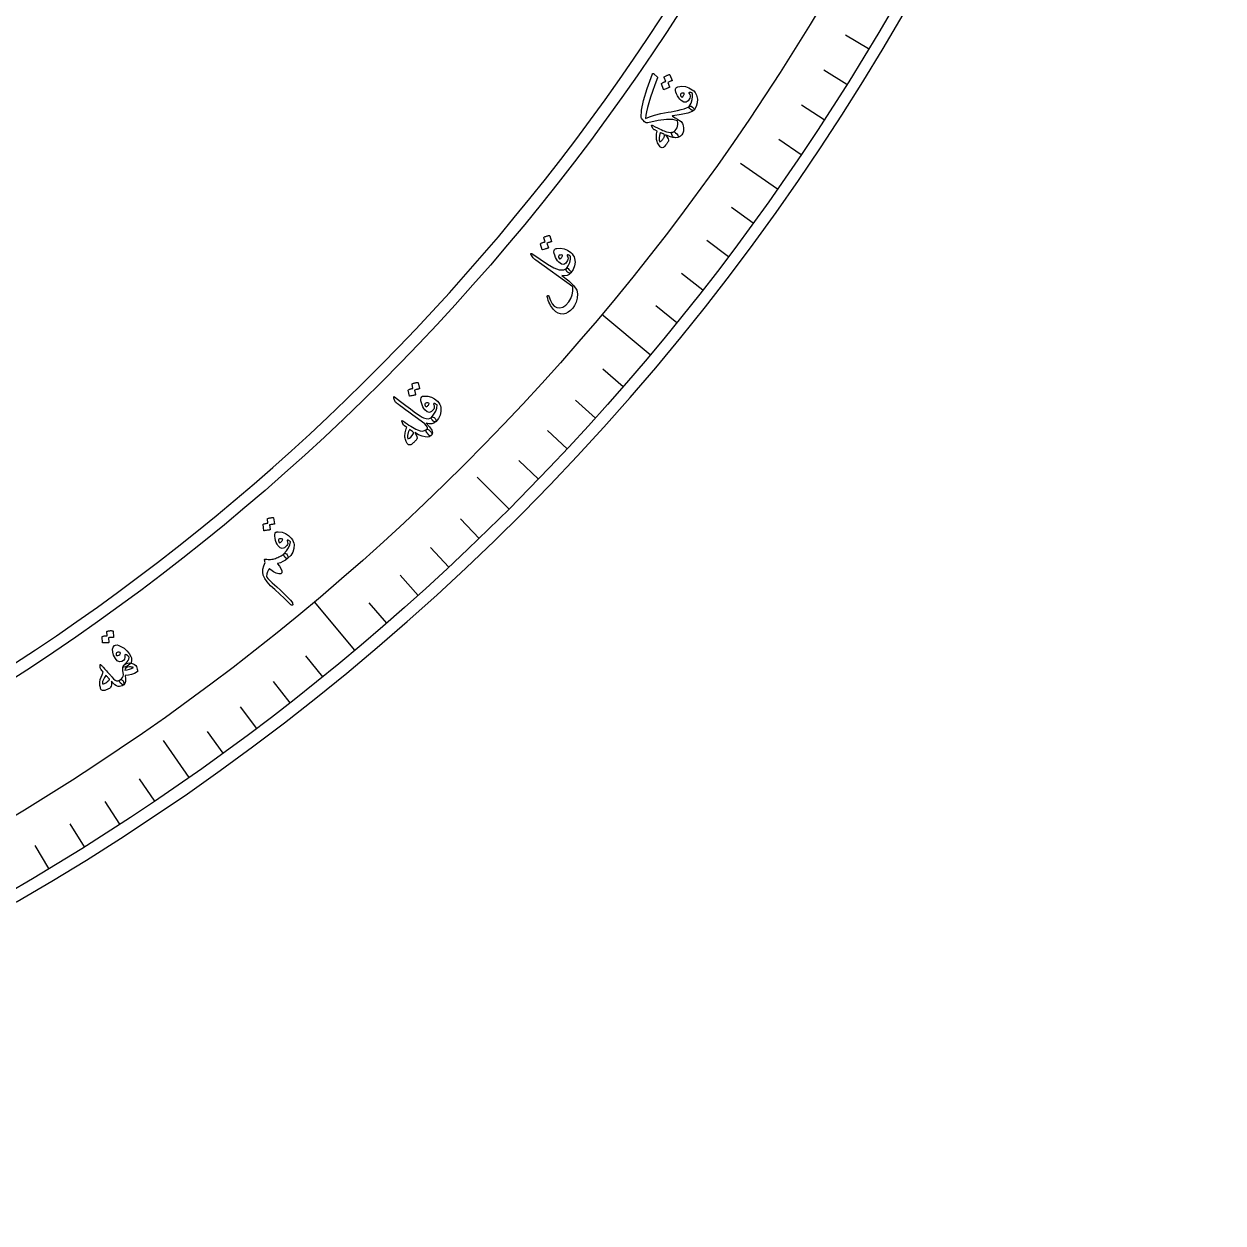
# Model space of a CAD drawing. Header units: millimetres. Extents: x -88 to 88, y -88 to 103.
# Drawn here: x 44.18 to 88, y -88 to -44.18 of the extents above; entities that cross this region are included whole.
import ezdxf

# ---------------------------------------------------------------- set-up
doc = ezdxf.new("R2010")
doc.units = ezdxf.units.MM
for name, color, linetype in [('CUT_INNER', 6, 'Continuous'), ('CUT_OUTER', 1, 'Continuous'), ('ENGRAVE', 7, 'Continuous'), ('ENGRAVE_FINE', 8, 'Continuous'), ('TEXT', 5, 'Continuous')]:
    doc.layers.add(name, color=color, linetype=linetype)

msp = doc.modelspace()

# ---------------------------------------------------------------- linework, layer by layer
at = {"layer": 'CUT_INNER'}
msp.add_arc((0, 0), 80.52, 110.390625, 87.539062, dxfattribs=at)
at = {"layer": 'CUT_OUTER'}
msp.add_arc((0, -0.0002), 87.9998, 179.223718, 0.304605, dxfattribs=at)
at = {"layer": 'ENGRAVE'}
for points in [[(71.7177, -50.2173), (70.3697, -49.2734)], [(67.0681, -56.2768), (65.3033, -54.7959)], [(61.908, -61.908), (60.7444, -60.7444)], [(56.2768, -67.0681), (54.7959, -65.3033)], [(50.2173, -71.7177), (49.2734, -70.3697)]]:
    msp.add_lwpolyline(points, dxfattribs=at)
for radius in [87.5512, 85.2474, 80.9688]:
    msp.add_circle((0, 0), radius, dxfattribs=at)
at = {"layer": 'ENGRAVE_FINE'}
for points in [[(75.046, -45.0922), (74.1997, -44.5837)], [(74.2476, -46.3951), (73.4103, -45.8718)], [(73.4266, -47.6838), (72.5985, -47.146)], [(72.5832, -48.958), (71.7647, -48.4059)], [(70.8304, -51.4613), (70.0316, -50.8809)], [(69.9215, -52.6896), (69.133, -52.0954)], [(68.9913, -53.9019), (68.2132, -53.294)], [(68.0401, -55.0978), (67.2727, -54.4764)], [(66.0757, -57.4388), (65.3306, -56.791)], [(65.0632, -58.5832), (64.3295, -57.9225)], [(64.0309, -59.7098), (63.3088, -59.0364)], [(62.9791, -60.8182), (62.2688, -60.1323)], [(60.8182, -62.9791), (60.1323, -62.2688)], [(59.7098, -64.0309), (59.0364, -63.3088)], [(58.5832, -65.0632), (57.9225, -64.3295)], [(57.4388, -66.0757), (56.791, -65.3306)], [(55.0978, -68.0401), (54.4764, -67.2727)], [(53.9019, -68.9913), (53.294, -68.2132)], [(52.6896, -69.9215), (52.0954, -69.133)], [(51.4613, -70.8304), (50.8809, -70.0316)], [(48.958, -72.5832), (48.4059, -71.7647)], [(47.6838, -73.4266), (47.146, -72.5985)], [(46.3951, -74.2476), (45.8718, -73.4103)], [(45.0922, -75.046), (44.5837, -74.1997)]]:
    msp.add_lwpolyline(points, dxfattribs=at)
at = {"layer": 'TEXT'}
for points in [[(67.151, -45.9995), (67.1553, -45.9942), (67.1597, -45.9901), (67.1645, -45.9873), (67.1694, -45.9858), (67.1772, -45.985), (67.1855, -45.9873), (67.1945, -45.9925), (67.204, -46.0006), (67.3291, -46.1185), (67.3343, -46.1248), (67.337, -46.132), (67.3372, -46.1401), (67.335, -46.149), (67.2374, -46.4069), (67.1512, -46.644), (67.0768, -46.8603), (67.0144, -47.056), (66.9641, -47.2308), (66.9263, -47.3848), (66.9012, -47.5179), (66.8887, -47.6301), (67.0375, -47.5677), (67.2252, -47.5099), (67.4519, -47.4566), (67.7177, -47.4075), (67.8283, -47.3871), (67.9443, -47.3636), (68.0658, -47.3369), (68.1927, -47.3071), (68.3085, -47.2768), (68.3968, -47.249), (68.4574, -47.2238), (68.4903, -47.2012), (68.5257, -47.1791), (68.5651, -47.1837), (68.6085, -47.2151), (68.6559, -47.2732), (68.6669, -47.2913), (68.6734, -47.3063), (68.6754, -47.3182), (68.6727, -47.3269), (68.5937, -47.3834), (68.4368, -47.4366), (68.2021, -47.486), (67.8897, -47.5309), (67.8765, -47.5372), (67.8698, -47.5432), (67.8697, -47.549), (67.8762, -47.5545), (67.9801, -47.6073), (68.0674, -47.6568), (68.1383, -47.7031), (68.1927, -47.7461), (68.2219, -47.7825), (68.2454, -47.8199), (68.2634, -47.8584), (68.2757, -47.8978), (68.2878, -47.9692), (68.2882, -48.0374), (68.2769, -48.1024), (68.2539, -48.1641), (68.2185, -48.2265), (68.1773, -48.2746), (68.1304, -48.3084), (68.0777, -48.3278), (68.0083, -48.3376), (67.9519, -48.3318), (67.9083, -48.3105), (67.8777, -48.2737), (67.8546, -48.2217), (67.8488, -48.1804), (67.8603, -48.15), (67.889, -48.1302), (67.9381, -48.1048), (67.9808, -48.0697), (68.0173, -48.0247), (68.0474, -47.97), (68.0686, -47.91), (68.0784, -47.8491), (68.0766, -47.7873), (68.0634, -47.7248), (67.8933, -47.6713), (67.656, -47.6656), (67.3517, -47.7069), (66.9803, -47.7943), (66.9488, -47.7983), (66.9185, -47.7929), (66.8891, -47.7781), (66.8608, -47.754), (66.8095, -47.7009), (66.7723, -47.6578), (66.749, -47.6247), (66.7397, -47.6017), (66.7502, -47.3351), (66.8228, -46.9807), (66.9564, -46.5381), (67.149, -46.0069), (67.1496, -46.0059), (67.1499, -46.005), (67.1501, -46.0041), (67.15, -46.0032), (67.15, -46.0023), (67.1501, -46.0014), (67.1505, -46.0005), (67.151, -45.9995)], [(67.575, -46.1339), (67.5741, -46.1297), (67.575, -46.1251), (67.5776, -46.1203), (67.5818, -46.1151), (67.6028, -46.1005), (67.6241, -46.087), (67.6457, -46.0746), (67.6677, -46.0634), (67.6902, -46.0533), (67.7135, -46.0443), (67.7375, -46.0363), (67.7623, -46.0293), (67.7686, -46.029), (67.774, -46.0307), (67.7785, -46.0343), (67.782, -46.0398), (67.8709, -46.2416), (67.8712, -46.2456), (67.8685, -46.2495), (67.863, -46.2533), (67.8545, -46.2569), (67.8478, -46.2588), (67.8377, -46.2624), (67.8244, -46.2679), (67.8078, -46.2752), (67.7877, -46.2843), (67.7639, -46.2953), (67.7363, -46.3082), (67.7051, -46.323), (67.7726, -46.4814), (67.7738, -46.4875), (67.7716, -46.4926), (67.7659, -46.4968), (67.7567, -46.5002), (67.7488, -46.503), (67.7366, -46.5078), (67.7201, -46.5144), (67.6994, -46.5228), (67.6742, -46.5334), (67.6443, -46.5464), (67.6099, -46.5617), (67.5709, -46.5793), (67.5657, -46.5804), (67.5617, -46.5796), (67.5589, -46.5772), (67.5573, -46.5729), (67.4769, -46.3729), (67.4761, -46.3687), (67.477, -46.3641), (67.4795, -46.3593), (67.4838, -46.3541), (67.5009, -46.3411), (67.5184, -46.3292), (67.5366, -46.3185), (67.5552, -46.3088), (67.5743, -46.3001), (67.5937, -46.2924), (67.6133, -46.2856), (67.6333, -46.2798)], [(68.0044, -46.5219), (68.0159, -46.5094), (68.0325, -46.4982), (68.0543, -46.4882), (68.0811, -46.4795), (68.2196, -46.4582), (68.3524, -46.468), (68.4797, -46.509), (68.6012, -46.5814), (68.6578, -46.6289), (68.7035, -46.6783), (68.7382, -46.7297), (68.7619, -46.7829), (68.7903, -46.9227), (68.7852, -47.0598), (68.7465, -47.1938), (68.6741, -47.3248), (68.6627, -47.3352), (68.6467, -47.3397), (68.6261, -47.3385), (68.6008, -47.3314), (68.5878, -47.3262), (68.5751, -47.32), (68.5627, -47.3127), (68.5507, -47.3043), (68.5393, -47.2954), (68.5287, -47.2865), (68.5188, -47.2775), (68.5097, -47.2685), (68.4955, -47.2506), (68.4877, -47.2331), (68.4865, -47.216), (68.4917, -47.1991), (68.5578, -47.069), (68.599, -46.9451), (68.6156, -46.8276), (68.6075, -46.7166), (68.5766, -46.7005), (68.5509, -46.6892), (68.5307, -46.6827), (68.5157, -46.6809), (68.5015, -46.6812), (68.4909, -46.6833), (68.484, -46.6872), (68.4808, -46.6928), (68.4795, -46.6973), (68.4793, -46.7015), (68.4801, -46.7052), (68.482, -46.7085), (68.5088, -46.7555), (68.5233, -46.8008), (68.5255, -46.8444), (68.5154, -46.8864), (68.4567, -46.9882), (68.3848, -47.0365), (68.3, -47.0314), (68.2023, -46.9728), (68.1542, -46.9278), (68.1096, -46.8732), (68.0685, -46.8092), (68.0308, -46.7358), (68.0027, -46.6664), (67.989, -46.6076), (67.9895, -46.5594), (68.0044, -46.5219)], [(68.1781, -46.7387), (68.17, -46.7627), (68.1742, -46.7889), (68.1908, -46.8172), (68.2197, -46.8477), (68.2251, -46.8512), (68.2292, -46.8534), (68.2319, -46.8544), (68.2333, -46.854), (68.2522, -46.837), (68.269, -46.8182), (68.2837, -46.7976), (68.2963, -46.7751), (68.3051, -46.7538), (68.3099, -46.7346), (68.3107, -46.7174), (68.3074, -46.7023), (68.2591, -46.7028), (68.2215, -46.709), (68.1945, -46.721), (68.1781, -46.7387)], [(67.8924, -48.1296), (67.9251, -48.1258), (67.9597, -48.1357), (67.9962, -48.1595), (68.0346, -48.1971), (68.0728, -48.2462), (68.093, -48.284), (68.0951, -48.3105), (68.0791, -48.3258), (67.996, -48.3417), (67.8927, -48.3322), (67.7693, -48.2972), (67.6259, -48.2368), (67.6829, -48.3106), (67.7195, -48.3726), (67.7358, -48.4228), (67.7319, -48.4611), (67.724, -48.4776), (67.7146, -48.4947), (67.7036, -48.5124), (67.6911, -48.5307), (67.6773, -48.5496), (67.6627, -48.5693), (67.6472, -48.5896), (67.6307, -48.6106), (67.5997, -48.6461), (67.5732, -48.6727), (67.5512, -48.6903), (67.5337, -48.699), (67.4979, -48.7026), (67.4679, -48.6988), (67.4435, -48.6876), (67.4247, -48.6692), (67.375, -48.5903), (67.3382, -48.5262), (67.3143, -48.4767), (67.3033, -48.4419), (67.2979, -48.4021), (67.2944, -48.3617), (67.2929, -48.3205), (67.2933, -48.2788), (67.2958, -48.236), (67.3003, -48.192), (67.3069, -48.1466), (67.3155, -48.0998), (67.2303, -48.054), (67.2127, -48.0444), (67.1983, -48.0342), (67.1871, -48.0231), (67.1791, -48.0114), (67.1188, -47.9051), (67.1139, -47.8885), (67.1204, -47.8807), (67.1383, -47.8818), (67.1676, -47.8919), (67.2529, -47.935), (67.3315, -47.9741), (67.4034, -48.0091), (67.4685, -48.04), (67.5269, -48.0665), (67.5788, -48.0883), (67.6239, -48.1053), (67.6625, -48.1176), (67.7297, -48.1333), (67.7904, -48.1405), (67.8446, -48.1393), (67.8924, -48.1296)], [(67.4333, -48.1508), (67.4041, -48.2525), (67.3915, -48.3424), (67.3956, -48.4206), (67.4165, -48.487), (67.4374, -48.479), (67.4593, -48.4654), (67.4823, -48.446), (67.5063, -48.421), (67.5185, -48.4054), (67.5302, -48.3892), (67.5414, -48.3725), (67.552, -48.3551), (67.5618, -48.3371), (67.5706, -48.318), (67.5783, -48.2981), (67.585, -48.2772), (67.5862, -48.2486), (67.5714, -48.2221), (67.5407, -48.1979), (67.494, -48.176), (67.4712, -48.1676), (67.4535, -48.1607), (67.4409, -48.155), (67.4333, -48.1508)], [(63.1776, -51.9933), (63.1771, -51.989), (63.1784, -51.9846), (63.1814, -51.98), (63.1861, -51.9752), (63.2083, -51.9625), (63.2307, -51.951), (63.2534, -51.9406), (63.2762, -51.9314), (63.2996, -51.9234), (63.3236, -51.9164), (63.3482, -51.9106), (63.3735, -51.9059), (63.3799, -51.9062), (63.3851, -51.9083), (63.3892, -51.9123), (63.3922, -51.9181), (63.4627, -52.127), (63.4626, -52.1311), (63.4596, -52.1347), (63.4538, -52.138), (63.445, -52.1409), (63.4381, -52.1421), (63.4278, -52.1448), (63.414, -52.1491), (63.3968, -52.1549), (63.376, -52.1622), (63.3513, -52.171), (63.3227, -52.1814), (63.2903, -52.1933), (63.3433, -52.3571), (63.344, -52.3633), (63.3414, -52.3682), (63.3353, -52.3719), (63.3259, -52.3744), (63.3177, -52.3765), (63.3051, -52.3801), (63.2881, -52.3852), (63.2667, -52.3918), (63.2406, -52.4001), (63.2098, -52.4104), (63.1741, -52.4225), (63.1336, -52.4366), (63.1284, -52.4372), (63.1245, -52.4361), (63.1219, -52.4334), (63.1207, -52.429), (63.0585, -52.2226), (63.0581, -52.2183), (63.0594, -52.2138), (63.0624, -52.2092), (63.0671, -52.2045), (63.0853, -52.1931), (63.1038, -52.1828), (63.1228, -52.1737), (63.1423, -52.1657), (63.1621, -52.1588), (63.182, -52.1529), (63.2022, -52.1479), (63.2226, -52.1438)], [(63.3156, -52.9602), (63.5466, -53.0964), (63.7432, -53.1662), (63.9054, -53.1695), (64.0329, -53.1065), (64.0477, -53.1079), (64.0684, -53.1215), (64.0951, -53.1472), (64.1277, -53.185), (64.1522, -53.2162), (64.167, -53.2417), (64.172, -53.2616), (64.1674, -53.2759), (64.104, -53.333), (64.0275, -53.3671), (63.9381, -53.3782), (63.8358, -53.3664), (64.0944, -53.5654), (64.277, -53.7441), (64.3834, -53.9027), (64.4135, -54.0412), (64.3925, -54.2037), (64.3561, -54.3454), (64.3044, -54.4662), (64.2376, -54.5661), (64.1555, -54.6529), (64.0692, -54.7174), (63.9785, -54.7598), (63.8837, -54.7799), (63.7889, -54.7765), (63.6984, -54.7482), (63.6121, -54.6952), (63.5301, -54.6175), (63.4915, -54.5699), (63.4558, -54.5189), (63.4231, -54.4645), (63.3932, -54.4067), (63.3664, -54.3454), (63.3426, -54.2804), (63.3219, -54.2119), (63.3043, -54.1398), (63.3036, -54.1306), (63.3047, -54.1222), (63.3076, -54.1146), (63.3123, -54.1076), (63.3175, -54.1029), (63.3235, -54.1002), (63.3304, -54.0993), (63.338, -54.1003), (63.3455, -54.1036), (63.3518, -54.1097), (63.3571, -54.1185), (63.3612, -54.1299), (63.417, -54.2893), (63.4838, -54.4116), (63.5618, -54.4967), (63.6512, -54.5444), (63.7655, -54.5578), (63.8772, -54.5273), (63.9861, -54.4528), (64.092, -54.3345), (64.1659, -54.2129), (64.2155, -54.0816), (64.2408, -53.9406), (64.2418, -53.7901), (62.8835, -52.8053), (62.8512, -52.7815), (62.825, -52.7601), (62.8048, -52.741), (62.7908, -52.7243), (62.7074, -52.594), (62.709, -52.5724), (62.7211, -52.5642), (62.7435, -52.5696), (62.7763, -52.5883)], [(63.5706, -52.4181), (63.5832, -52.4067), (63.6008, -52.397), (63.6233, -52.3891), (63.6508, -52.3828), (63.7906, -52.374), (63.9221, -52.3956), (64.0451, -52.4479), (64.1597, -52.5308), (64.2118, -52.5832), (64.2529, -52.6365), (64.2828, -52.6907), (64.3017, -52.7459), (64.3175, -52.8877), (64.3002, -53.0237), (64.2496, -53.1538), (64.1658, -53.2778), (64.1535, -53.2871), (64.1372, -53.2902), (64.1167, -53.2871), (64.0922, -53.2778), (64.0797, -53.2715), (64.0676, -53.2641), (64.056, -53.2557), (64.0448, -53.2463), (64.0342, -53.2364), (64.0244, -53.2266), (64.0153, -53.2168), (64.0071, -53.207), (63.9945, -53.1879), (63.9884, -53.1698), (63.9887, -53.1526), (63.9954, -53.1363), (64.0728, -53.0125), (64.125, -52.8928), (64.152, -52.7773), (64.1539, -52.666), (64.1245, -52.6473), (64.1, -52.6337), (64.0804, -52.6254), (64.0656, -52.6222), (64.0514, -52.6213), (64.0407, -52.6225), (64.0335, -52.6257), (64.0298, -52.631), (64.0281, -52.6354), (64.0276, -52.6395), (64.028, -52.6433), (64.0296, -52.6467), (64.0521, -52.6959), (64.0625, -52.7423), (64.0608, -52.786), (64.047, -52.8269), (63.9794, -52.923), (63.9035, -52.9647), (63.8195, -52.952), (63.7274, -52.885), (63.6835, -52.8358), (63.6439, -52.7775), (63.6087, -52.7101), (63.5778, -52.6336), (63.556, -52.5619), (63.5475, -52.5021), (63.5524, -52.4542), (63.5706, -52.4181)], [(63.7242, -52.6497), (63.714, -52.6729), (63.7159, -52.6993), (63.7298, -52.729), (63.7559, -52.7619), (63.761, -52.7659), (63.7648, -52.7685), (63.7675, -52.7697), (63.7689, -52.7694), (63.7892, -52.7542), (63.8077, -52.737), (63.8242, -52.7177), (63.8387, -52.6965), (63.8494, -52.6761), (63.8559, -52.6573), (63.8581, -52.6403), (63.8562, -52.625), (63.8081, -52.6211), (63.7701, -52.624), (63.7421, -52.6335), (63.7242, -52.6497)], [(58.3606, -57.3477), (58.3605, -57.3434), (58.3622, -57.339), (58.3655, -57.3347), (58.3707, -57.3304), (58.3939, -57.3197), (58.4172, -57.3102), (58.4407, -57.3018), (58.4643, -57.2947), (58.4883, -57.2887), (58.5128, -57.2839), (58.5378, -57.2803), (58.5635, -57.2778), (58.5697, -57.2787), (58.5748, -57.2812), (58.5785, -57.2856), (58.581, -57.2916), (58.6329, -57.5059), (58.6324, -57.51), (58.6291, -57.5133), (58.623, -57.5161), (58.614, -57.5182), (58.607, -57.5188), (58.5965, -57.5206), (58.5824, -57.5236), (58.5648, -57.5279), (58.5434, -57.5333), (58.518, -57.5399), (58.4886, -57.5478), (58.4553, -57.5568), (58.4937, -57.7246), (58.4939, -57.7308), (58.4908, -57.7355), (58.4844, -57.7386), (58.4748, -57.7403), (58.4665, -57.7417), (58.4536, -57.7442), (58.4362, -57.7478), (58.4143, -57.7525), (58.3876, -57.7584), (58.356, -57.7659), (58.3194, -57.7749), (58.2778, -57.7854), (58.2725, -57.7855), (58.2687, -57.784), (58.2664, -57.7811), (58.2656, -57.7767), (58.2218, -57.5656), (58.2218, -57.5613), (58.2234, -57.5569), (58.2268, -57.5526), (58.232, -57.5483), (58.251, -57.5385), (58.2704, -57.5299), (58.2902, -57.5225), (58.3103, -57.5163), (58.3306, -57.5112), (58.351, -57.507), (58.3715, -57.5038), (58.3922, -57.5015)], [(58.905, -59.1151), (58.8836, -59.0761), (58.873, -59.0445), (58.8734, -59.0203), (58.8845, -59.0035), (58.9051, -58.9858), (58.9195, -58.9694), (58.9279, -58.9543), (58.9301, -58.9406), (58.9168, -58.8997), (58.8819, -58.8522), (58.8254, -58.7979), (58.7474, -58.7369), (58.5594, -58.5999), (58.3923, -58.4777), (58.246, -58.3703), (58.1206, -58.2777), (58.0158, -58.2002), (57.9315, -58.1377), (57.8678, -58.0905), (57.8246, -58.0584), (57.7972, -58.036), (57.7756, -58.0161), (57.7598, -57.9985), (57.7499, -57.9834), (57.6974, -57.8551), (57.6912, -57.8197), (57.694, -57.8002), (57.7057, -57.7966), (57.7264, -57.8087), (57.9413, -57.9755), (58.1328, -58.1216), (58.3008, -58.2469), (58.4452, -58.3516), (58.566, -58.4361), (58.663, -58.5005), (58.7362, -58.5451), (58.7856, -58.5697), (58.8789, -58.5981), (58.9585, -58.6053), (59.0244, -58.5914), (59.0765, -58.5564), (59.0931, -58.5455), (59.1135, -58.5426), (59.1375, -58.5478), (59.1654, -58.561), (59.1881, -58.5764), (59.2073, -58.5947), (59.2231, -58.6162), (59.2354, -58.6408), (59.2425, -58.6641), (59.2446, -58.6839), (59.2417, -58.6999), (59.2338, -58.7123), (59.1632, -58.7647), (59.0803, -58.7918), (58.9852, -58.7935), (58.878, -58.7698), (59.0046, -58.9047), (59.0813, -59.0208), (59.1079, -59.1182), (59.0845, -59.1968), (59.0729, -59.2115), (59.0608, -59.2222), (59.0483, -59.229), (59.0354, -59.2319), (59.0194, -59.2311), (59.0031, -59.225), (58.9864, -59.2137), (58.9692, -59.1971), (58.9606, -59.1867), (58.9521, -59.1764), (58.9437, -59.1662), (58.9354, -59.1561), (58.9273, -59.146), (58.9195, -59.1358), (58.9121, -59.1255), (58.905, -59.1151)], [(58.7147, -57.8054), (58.7283, -57.7951), (58.7466, -57.787), (58.7697, -57.7811), (58.7977, -57.7772), (58.9378, -57.7807), (59.0668, -57.8139), (59.1848, -57.8767), (59.2917, -57.9694), (59.339, -58.0262), (59.3751, -58.0829), (59.4002, -58.1396), (59.4141, -58.1961), (59.4175, -58.3388), (59.3882, -58.4728), (59.3264, -58.5979), (59.232, -58.7141), (59.219, -58.7222), (59.2024, -58.7239), (59.1823, -58.719), (59.1587, -58.7076), (59.1468, -58.7002), (59.1354, -58.6918), (59.1245, -58.6824), (59.1142, -58.6721), (59.1046, -58.6613), (59.0956, -58.6506), (59.0875, -58.64), (59.0801, -58.6296), (59.0693, -58.6095), (59.0648, -58.5909), (59.0666, -58.5738), (59.0747, -58.5581), (59.1627, -58.4417), (59.2252, -58.327), (59.2623, -58.2143), (59.2739, -58.1036), (59.2463, -58.0824), (59.2231, -58.0667), (59.2043, -58.0567), (59.1899, -58.0522), (59.1758, -58.0501), (59.1651, -58.0503), (59.1576, -58.0529), (59.1534, -58.0578), (59.1514, -58.0621), (59.1504, -58.0661), (59.1506, -58.0699), (59.1518, -58.0735), (59.1699, -58.1244), (59.1762, -58.1716), (59.1706, -58.2149), (59.1533, -58.2545), (59.0775, -58.3443), (58.9982, -58.3792), (58.9157, -58.3591), (58.8299, -58.2843), (58.7904, -58.2314), (58.7562, -58.1698), (58.727, -58.0995), (58.7029, -58.0206), (58.6875, -57.9473), (58.6844, -57.8871), (58.6934, -57.8397), (58.7147, -57.8054)], [(58.8473, -58.0495), (58.8351, -58.0717), (58.8347, -58.0982), (58.846, -58.129), (58.8691, -58.1641), (58.8738, -58.1685), (58.8774, -58.1715), (58.8799, -58.1729), (58.8813, -58.1727), (58.9029, -58.1594), (58.9228, -58.1438), (58.9409, -58.1261), (58.9573, -58.1063), (58.9697, -58.0868), (58.9778, -58.0687), (58.9816, -58.052), (58.981, -58.0366), (58.9335, -58.0285), (58.8954, -58.028), (58.8666, -58.035), (58.8473, -58.0495)], [(58.5654, -59.012), (58.6584, -59.0456), (58.7426, -59.0554), (58.818, -59.0414), (58.8845, -59.0035), (58.9034, -58.9937), (58.9251, -58.9925), (58.9497, -58.9998), (58.977, -59.0155), (58.9899, -59.0254), (59.0027, -59.0359), (59.0152, -59.0471), (59.0275, -59.059), (59.0392, -59.0716), (59.0501, -59.0851), (59.0601, -59.0995), (59.0692, -59.1148), (59.0826, -59.1413), (59.0899, -59.1636), (59.0911, -59.1815), (59.0863, -59.1951), (59.0569, -59.2243), (59.0235, -59.2472), (58.9859, -59.2638), (58.9443, -59.274), (58.8431, -59.2729), (58.7284, -59.2447), (58.6002, -59.1896), (58.4586, -59.1075), (58.5072, -59.1909), (58.5359, -59.2594), (58.5446, -59.3131), (58.5333, -59.3519), (58.5221, -59.3677), (58.5097, -59.3838), (58.4961, -59.4003), (58.4812, -59.4171), (58.4651, -59.4343), (58.4475, -59.452), (58.4285, -59.4702), (58.408, -59.489), (58.3692, -59.5223), (58.3375, -59.5461), (58.3129, -59.5603), (58.2954, -59.5649), (58.2587, -59.5643), (58.2288, -59.5561), (58.2058, -59.5403), (58.1896, -59.5169), (58.1509, -59.4326), (58.1231, -59.3651), (58.1061, -59.3145), (58.1001, -59.2809), (58.0992, -59.2425), (58.1009, -59.2025), (58.1051, -59.1608), (58.112, -59.1174), (58.1215, -59.0722), (58.1336, -59.0253), (58.1483, -58.9768), (58.1656, -58.9265), (58.0859, -58.8667), (58.0768, -58.8591), (58.0684, -58.8521), (58.0608, -58.8455), (58.0539, -58.8395), (58.048, -58.8339), (58.0433, -58.8284), (58.0398, -58.823), (58.0375, -58.8177), (57.9911, -58.701), (57.9874, -58.683), (57.9951, -58.6763), (58.0143, -58.6806), (58.0449, -58.6962), (58.1145, -58.7464), (58.1829, -58.7934), (58.2502, -58.8372), (58.3162, -58.8779), (58.3809, -58.9155), (58.444, -58.9504), (58.5055, -58.9826), (58.5654, -59.012)], [(58.273, -59.0003), (58.2642, -59.0163), (58.2554, -59.0332), (58.2465, -59.051), (58.2377, -59.0696), (58.2293, -59.0894), (58.2217, -59.1104), (58.215, -59.1328), (58.2092, -59.1565), (58.2037, -59.1798), (58.1996, -59.203), (58.1971, -59.2259), (58.1962, -59.2486), (58.1968, -59.2711), (58.1992, -59.2931), (58.2033, -59.3147), (58.2092, -59.3358), (58.2672, -59.3145), (58.3205, -59.2757), (58.3691, -59.2194), (58.413, -59.1456), (58.4159, -59.13), (58.412, -59.1129), (58.4013, -59.0942), (58.3839, -59.074)], [(53.0766, -62.2703), (53.0769, -62.266), (53.0789, -62.2618), (53.0827, -62.2578), (53.0882, -62.2539), (53.1122, -62.2453), (53.1363, -62.2379), (53.1605, -62.2317), (53.1846, -62.2266), (53.209, -62.2228), (53.2338, -62.2202), (53.2591, -62.2188), (53.2848, -62.2186), (53.291, -62.22), (53.2958, -62.223), (53.2992, -62.2276), (53.3011, -62.2339), (53.3339, -62.4519), (53.333, -62.4559), (53.3295, -62.459), (53.3231, -62.4611), (53.314, -62.4624), (53.307, -62.4624), (53.2964, -62.4633), (53.2821, -62.4651), (53.2641, -62.4678), (53.2423, -62.4713), (53.2165, -62.4757), (53.1865, -62.4809), (53.1525, -62.4869), (53.1759, -62.6575), (53.1756, -62.6637), (53.1721, -62.668), (53.1655, -62.6706), (53.1558, -62.6714), (53.1473, -62.6721), (53.1343, -62.6735), (53.1167, -62.6755), (53.0944, -62.6782), (53.0673, -62.6818), (53.0352, -62.6865), (52.9979, -62.6922), (52.9556, -62.699), (52.9503, -62.6986), (52.9466, -62.6968), (52.9446, -62.6937), (52.9442, -62.6892), (52.9192, -62.4751), (52.9195, -62.4708), (52.9215, -62.4666), (52.9253, -62.4626), (52.9308, -62.4588), (52.9507, -62.4507), (52.9707, -62.4439), (52.9911, -62.4383), (53.0116, -62.4338), (53.0323, -62.4305), (53.053, -62.4281), (53.0738, -62.4267), (53.0945, -62.4263)], [(53.389, -62.7574), (53.4034, -62.7484), (53.4224, -62.742), (53.446, -62.7381), (53.4741, -62.7367), (53.6134, -62.7526), (53.739, -62.7969), (53.8509, -62.8699), (53.9492, -62.9717), (53.9913, -63.0324), (54.0224, -63.0921), (54.0424, -63.1508), (54.0512, -63.2083), (54.042, -63.3508), (54.001, -63.4816), (53.9284, -63.6008), (53.8242, -63.7082), (53.8104, -63.7152), (53.7938, -63.7153), (53.7742, -63.7087), (53.7518, -63.6953), (53.7405, -63.6868), (53.7299, -63.6775), (53.7199, -63.6672), (53.7105, -63.656), (53.7018, -63.6444), (53.6939, -63.633), (53.6867, -63.6217), (53.6803, -63.6106), (53.6713, -63.5896), (53.6685, -63.5707), (53.6718, -63.5538), (53.6812, -63.539), (53.7791, -63.4307), (53.8515, -63.322), (53.8984, -63.2131), (53.9197, -63.1038), (53.8941, -63.0802), (53.8723, -63.0626), (53.8545, -63.0509), (53.8405, -63.0452), (53.8267, -63.0418), (53.816, -63.0411), (53.8083, -63.043), (53.8037, -63.0475), (53.8013, -63.0516), (53.8, -63.0555), (53.7998, -63.0593), (53.8007, -63.063), (53.8143, -63.1154), (53.8164, -63.1629), (53.807, -63.2056), (53.7863, -63.2434), (53.7029, -63.3262), (53.6208, -63.354), (53.5404, -63.3267), (53.4615, -63.2446), (53.4269, -63.1884), (53.3981, -63.1241), (53.3753, -63.0515), (53.3583, -62.9708), (53.3494, -62.8964), (53.3516, -62.8361), (53.3648, -62.7898), (53.389, -62.7574)], [(53.4996, -63.0123), (53.4855, -63.0334), (53.4827, -63.0597), (53.4912, -63.0914), (53.5111, -63.1284), (53.5154, -63.1332), (53.5188, -63.1364), (53.5211, -63.138), (53.5226, -63.1381), (53.5453, -63.1266), (53.5665, -63.1129), (53.5861, -63.0969), (53.6041, -63.0785), (53.6182, -63.0603), (53.6279, -63.043), (53.6331, -63.0266), (53.6339, -63.0112), (53.5872, -62.999), (53.5493, -62.9951), (53.5201, -62.9995), (53.4996, -63.0123)], [(53.0081, -63.7371), (53.0545, -63.7435), (53.1007, -63.7473), (53.1467, -63.7484), (53.1925, -63.7469), (53.2379, -63.7424), (53.2828, -63.7348), (53.327, -63.7241), (53.3707, -63.7102), (53.4134, -63.694), (53.455, -63.6764), (53.4954, -63.6574), (53.5346, -63.6369), (53.5727, -63.6148), (53.6098, -63.5912), (53.646, -63.5659), (53.6812, -63.539), (53.7125, -63.5241), (53.7426, -63.5265), (53.7718, -63.5464), (53.7999, -63.5837), (53.8233, -63.6274), (53.8351, -63.6627), (53.8354, -63.6896), (53.8242, -63.7082), (53.7363, -63.7743), (53.6447, -63.8273), (53.5493, -63.8671), (53.4504, -63.8939), (53.4462, -63.8956), (53.4443, -63.8981), (53.4447, -63.9016), (53.4475, -63.9059), (53.5225, -63.9989), (53.5726, -64.0844), (53.5977, -64.1623), (53.5977, -64.2325), (53.5908, -64.2513), (53.5793, -64.2647), (53.5633, -64.2727), (53.5428, -64.2751), (53.4945, -64.2709), (53.446, -64.2612), (53.3973, -64.2461), (53.3484, -64.2256), (53.2995, -64.1994), (53.2512, -64.1671), (53.2033, -64.1289), (53.1559, -64.0847), (53.1121, -64.134), (53.078, -64.1979), (53.0535, -64.2766), (53.0387, -64.3699), (53.0515, -64.3997), (53.0918, -64.449), (53.1599, -64.5177), (53.2556, -64.6058), (53.4152, -64.749), (53.5555, -64.8773), (53.6762, -64.9907), (53.7776, -65.0893), (53.8594, -65.1728), (53.9217, -65.2411), (53.9646, -65.2942), (53.9879, -65.3321), (53.9987, -65.3575), (54.0051, -65.3786), (54.0071, -65.3953), (54.0047, -65.4077), (53.9986, -65.4176), (53.9901, -65.4237), (53.9792, -65.4257), (53.9658, -65.4238), (53.9511, -65.4181), (53.9364, -65.409), (53.9216, -65.3962), (53.9068, -65.3799), (53.8126, -65.2798), (53.6878, -65.1586), (53.5323, -65.0164), (53.3464, -64.8531), (53.1917, -64.7092), (53.0701, -64.5728), (52.9816, -64.4439), (52.926, -64.3225), (52.9053, -64.2148), (52.91, -64.1013), (52.9401, -63.9818), (52.9954, -63.8565), (52.9871, -63.8342), (52.9806, -63.8128), (52.9761, -63.7921), (52.9735, -63.7723), (52.9737, -63.7549), (52.9796, -63.7432), (52.9911, -63.7373), (53.0081, -63.7371)], [(47.2105, -66.3868), (47.2111, -66.3826), (47.2135, -66.3786), (47.2176, -66.375), (47.2234, -66.3716), (47.248, -66.3652), (47.2726, -66.36), (47.2971, -66.356), (47.3215, -66.3531), (47.346, -66.3515), (47.3709, -66.3511), (47.3962, -66.352), (47.4218, -66.3541), (47.4278, -66.356), (47.4323, -66.3594), (47.4352, -66.3643), (47.4366, -66.3707), (47.4506, -66.5905), (47.4494, -66.5944), (47.4456, -66.5971), (47.4391, -66.5987), (47.4299, -66.5992), (47.423, -66.5986), (47.4123, -66.5985), (47.398, -66.599), (47.3799, -66.6), (47.358, -66.6016), (47.3319, -66.6036), (47.3017, -66.6061), (47.2674, -66.6091), (47.2762, -66.7808), (47.2753, -66.7869), (47.2714, -66.791), (47.2646, -66.7929), (47.2549, -66.7928), (47.2465, -66.7928), (47.2334, -66.793), (47.2157, -66.7934), (47.1934, -66.7941), (47.1662, -66.7953), (47.1338, -66.797), (47.0963, -66.7994), (47.0537, -66.8023), (47.0485, -66.8015), (47.045, -66.7994), (47.0432, -66.7961), (47.0432, -66.7916), (47.0366, -66.5764), (47.0373, -66.5722), (47.0397, -66.5682), (47.0438, -66.5646), (47.0496, -66.5613), (47.07, -66.555), (47.0905, -66.55), (47.1112, -66.5462), (47.132, -66.5437), (47.1528, -66.5422), (47.1736, -66.5417), (47.1943, -66.5422), (47.215, -66.5436)], [(47.4847, -66.8985), (47.5286, -66.8762), (47.5831, -66.8731), (47.6484, -66.8891), (47.7244, -66.9243), (47.8384, -66.9969), (47.9369, -67.0833), (48.0198, -67.1834), (48.0869, -67.2975), (48.1035, -67.3463), (48.1106, -67.3993), (48.1081, -67.4564), (48.0961, -67.5177), (48.0797, -67.5488), (48.0494, -67.5804), (48.0054, -67.6122), (47.9477, -67.6443), (47.8847, -67.6759), (47.8403, -67.6894), (47.8143, -67.6849), (47.8069, -67.6625), (47.814, -67.6392), (47.8336, -67.6097), (47.8657, -67.574), (47.9103, -67.532), (47.9561, -67.488), (47.9909, -67.4408), (48.0147, -67.3904), (48.0276, -67.3368), (48.0278, -67.3316), (48.0267, -67.3261), (48.0244, -67.3204), (48.0207, -67.3145), (47.9735, -67.2668), (47.931, -67.2372), (47.8931, -67.2258), (47.86, -67.2326), (47.8704, -67.3196), (47.8558, -67.3896), (47.8163, -67.4425), (47.7519, -67.4783), (47.6673, -67.4871), (47.5894, -67.4523), (47.5184, -67.3738), (47.454, -67.2519), (47.4229, -67.1322), (47.4177, -67.0334), (47.4383, -66.9556), (47.4847, -66.8985)], [(47.6921, -67.1527), (47.6595, -67.1415), (47.6305, -67.1376), (47.6051, -67.1409), (47.5833, -67.1514), (47.566, -67.1672), (47.5537, -67.1867), (47.5466, -67.2096), (47.5446, -67.2361), (47.546, -67.2456), (47.5505, -67.253), (47.558, -67.2583), (47.5685, -67.2614), (47.6125, -67.2604), (47.6497, -67.2461), (47.6802, -67.2185), (47.7038, -67.1776), (47.7054, -67.1698), (47.704, -67.1631), (47.6996, -67.1574), (47.6921, -67.1527)], [(46.9588, -67.6135), (46.9618, -67.5927), (46.9701, -67.5848), (46.9835, -67.5896), (47.0022, -67.6074), (47.0122, -67.6189), (47.0264, -67.6348), (47.0447, -67.6549), (47.067, -67.6792), (47.0935, -67.7082), (47.1242, -67.7421), (47.1591, -67.781), (47.1981, -67.8248), (47.2366, -67.8679), (47.271, -67.9065), (47.3014, -67.9405), (47.3277, -67.9701), (47.3498, -67.9951), (47.3677, -68.0153), (47.3814, -68.0308), (47.3909, -68.0415), (47.4525, -68.1079), (47.5072, -68.1547), (47.5551, -68.1819), (47.5961, -68.1894), (47.6197, -68.1871), (47.6445, -68.1789), (47.6705, -68.165), (47.6978, -68.1454), (47.716, -68.1366), (47.7341, -68.1358), (47.752, -68.1429), (47.77, -68.158), (47.7874, -68.179), (47.8024, -68.2021), (47.8151, -68.2272), (47.8254, -68.2543), (47.8317, -68.2792), (47.8337, -68.2996), (47.8314, -68.3155), (47.8249, -68.3269), (47.7714, -68.3635), (47.7189, -68.3859), (47.6675, -68.394), (47.6171, -68.3879), (47.5625, -68.3653), (47.5037, -68.3266), (47.4404, -68.2718), (47.3728, -68.201), (47.3778, -68.2692), (47.3751, -68.3275), (47.3646, -68.3757), (47.3464, -68.414), (47.3262, -68.4371), (47.2991, -68.4594), (47.265, -68.4809), (47.2239, -68.5016), (47.1783, -68.5199), (47.138, -68.5324), (47.103, -68.5389), (47.0733, -68.5395), (47.0453, -68.5342), (47.0225, -68.5244), (47.0047, -68.5099), (46.992, -68.4908), (46.9805, -68.464), (46.9706, -68.4324), (46.9622, -68.396), (46.9553, -68.3548), (46.95, -68.3123), (46.9471, -68.2776), (46.9464, -68.2506), (46.9481, -68.2313), (46.9697, -68.1425), (46.9983, -68.0532), (47.0339, -67.9635), (47.0766, -67.8733), (47.047, -67.8364), (47.0219, -67.8042), (47.0012, -67.7768), (46.985, -67.7541), (46.9728, -67.7341), (46.9643, -67.7146), (46.9594, -67.6955), (46.9582, -67.6769)], [(47.7935, -67.8226), (47.7887, -67.7777), (47.7886, -67.7357), (47.7931, -67.6964), (47.8021, -67.6599), (47.8055, -67.6531), (47.81, -67.646), (47.8155, -67.6385), (47.8221, -67.6307), (47.8298, -67.6224), (47.8389, -67.6135), (47.8493, -67.6041), (47.8609, -67.5941), (47.9131, -67.5562), (47.9694, -67.5346), (48.0297, -67.5293), (48.0941, -67.5403), (48.1661, -67.5652), (48.2223, -67.5939), (48.2627, -67.6264), (48.2872, -67.6626), (48.3042, -67.7084), (48.3161, -67.753), (48.3229, -67.7963), (48.3246, -67.8384), (48.3243, -67.8465), (48.323, -67.8531), (48.3206, -67.8583), (48.3171, -67.8619), (48.2152, -67.9162), (48.1075, -67.9563), (47.9941, -67.9822), (47.875, -67.994), (47.8904, -68.1135), (47.8871, -68.2088), (47.8653, -68.28), (47.8249, -68.3269), (47.8097, -68.3333), (47.7928, -68.3328), (47.7739, -68.3253), (47.7533, -68.3109), (47.6994, -68.2592), (47.6723, -68.2143), (47.6717, -68.1764), (47.6978, -68.1454), (47.7455, -68.106), (47.7815, -68.0627), (47.8057, -68.0156), (47.8182, -67.9647), (47.8157, -67.9521), (47.8129, -67.938), (47.8098, -67.9223), (47.8065, -67.9052), (47.803, -67.8867), (47.7997, -67.8667), (47.7965, -67.8454), (47.7935, -67.8226)], [(48.0306, -67.676), (47.9574, -67.6872), (47.9055, -67.7103), (47.875, -67.7455), (47.8658, -67.7927), (47.9559, -67.78), (48.0378, -67.7607), (48.1112, -67.7348), (48.1762, -67.7023), (48.1486, -67.689), (48.1151, -67.6801), (48.0757, -67.6758), (48.0306, -67.676)], [(47.1763, -67.9869), (47.1205, -68.0628), (47.0799, -68.1367), (47.0542, -68.2088), (47.0436, -68.2791), (47.045, -68.2867), (47.0488, -68.292), (47.055, -68.2948), (47.0637, -68.2952), (47.0911, -68.2896), (47.1188, -68.2807), (47.1467, -68.2684), (47.175, -68.2527), (47.2035, -68.2337), (47.2323, -68.2112), (47.2614, -68.1854), (47.2907, -68.1561), (47.2948, -68.1509), (47.2982, -68.1442), (47.301, -68.1361), (47.3031, -68.1265), (47.2904, -68.1108), (47.2768, -68.0946), (47.2623, -68.0779), (47.2469, -68.0607), (47.2306, -68.043), (47.2134, -68.0248), (47.1953, -68.0061), (47.1763, -67.9869)]]:
    msp.add_lwpolyline(points, close=True, dxfattribs=at)

doc.saveas('drawing.dxf')
